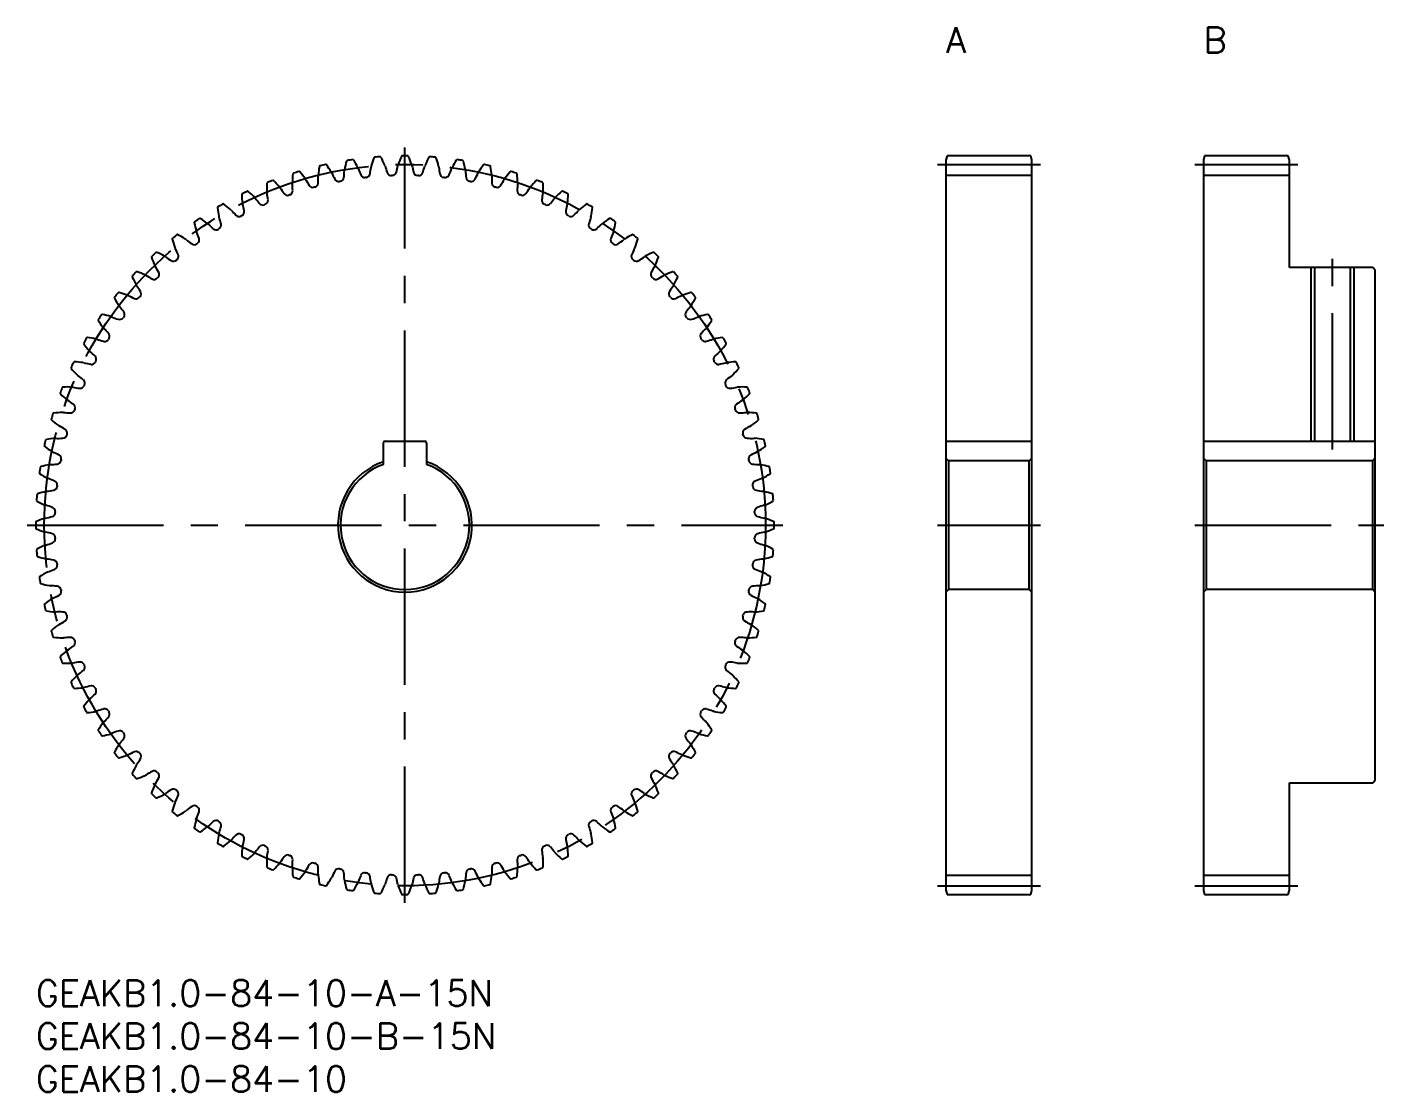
# Model space of a CAD drawing. Extents: x -1 to 157, y -13 to 111.
import ezdxf

# ---------------------------------------------------------------- set-up
doc = ezdxf.new("R2010")
doc.units = 0
doc.header["$LTSCALE"] = 0.5
doc.linetypes.add('CENTER', pattern=[50.8, 31.75, -6.35, 6.35, -6.35])
for name, color, linetype in [('MSM_CENTER', 1, 'CENTER'), ('MSM_CONTINUOUS', 7, 'CONTINUOUS'), ('MSM_NARROW', 5, 'CONTINUOUS'), ('MSM_PART_NUMBER', 7, 'CONTINUOUS')]:
    doc.layers.add(name, color=color, linetype=linetype)
doc.styles.get("Standard").update_dxf_attribs({"font": 'txt.shx', "height": 2, "bigfont": 'bigfont.shx'})

# ---------------------------------------------------------------- blocks, each defined once
blk = doc.blocks.new('*U3')
at = {"layer": 'MSM_PART_NUMBER'}
blk.add_text('GEAKB1.0-84-10-B-15N', height=3, dxfattribs=at).set_placement((0, -8))
blk = doc.blocks.new('*U4')
at = {"layer": 'MSM_PART_NUMBER'}
blk.add_text('GEAKB1.0-84-10-A-15N', height=3, dxfattribs=at).set_placement((0, -3))
blk = doc.blocks.new('*U5')
at = {"layer": 'MSM_PART_NUMBER'}
blk.add_text('GEAKB1.0-84-10', height=3, dxfattribs=at).set_placement((0, -13))
blk = doc.blocks.new('*U6')
at = {"layer": 'MSM_PART_NUMBER'}
blk.add_text('A', height=3, dxfattribs=at).set_placement((106, 108))
blk = doc.blocks.new('*U7')
at = {"layer": 'MSM_PART_NUMBER'}
blk.add_text('B', height=3, dxfattribs=at).set_placement((136, 108))

msp = doc.modelspace()

# ---------------------------------------------------------------- linework, layer by layer
at = {"layer": 'MSM_CENTER'}
for p, q in [((43, 9), (43, 97)), ((105, 95), (117, 95)), ((135, 95), (147, 95)), ((151, 61.8), (151, 84)), ((-1, 53), (87, 53)), ((105, 53), (117, 53)), ((135, 53), (157, 53)), ((105, 11), (117, 11)), ((135, 11), (147, 11))]:
    msp.add_line(p, q, dxfattribs=at)
msp.add_circle((43, 53), 42, dxfattribs=at)
at = {"layer": 'MSM_CONTINUOUS'}
for p, q in [((106.13, 96), (106, 95.5)), ((106, 95.5), (106, 10.5)), ((115.87, 96), (106.13, 96)), ((116, 95.5), (115.87, 96)), ((116, 10.5), (116, 95.5)), ((136.13, 96), (136, 95.5)), ((136, 95.5), (136, 10.5)), ((145.87, 96), (136.13, 96)), ((146, 95.5), (145.87, 96)), ((146, 83), (146, 95.5)), ((106, 93.75), (116, 93.75)), ((136, 93.75), (146, 93.75)), ((155.7, 83), (146, 83)), ((148.93, 83), (148.93, 62.8)), ((153.07, 83), (153.07, 62.8)), ((156, 82.7), (155.7, 83)), ((156, 23.3), (156, 82.7)), ((40.5, 60.07), (40.5, 62.6)), ((40.7, 62.8), (45.3, 62.8)), ((45.5, 62.6), (45.5, 60.07)), ((106, 62.8), (116, 62.8)), ((136, 62.8), (156, 62.8)), ((106.3, 60.5), (106, 60.8)), ((115.7, 60.5), (106.3, 60.5)), ((106.3, 60.5), (106.3, 45.5)), ((116, 60.8), (115.7, 60.5)), ((115.7, 45.5), (115.7, 60.5)), ((136.3, 60.5), (136, 60.8)), ((155.7, 60.5), (136.3, 60.5)), ((136.3, 60.5), (136.3, 45.5)), ((156, 60.8), (155.7, 60.5)), ((155.7, 45.5), (155.7, 60.5)), ((106.3, 45.5), (106, 45.2)), ((115.7, 45.5), (106.3, 45.5)), ((116, 45.2), (115.7, 45.5)), ((136.3, 45.5), (136, 45.2)), ((155.7, 45.5), (136.3, 45.5)), ((156, 45.2), (155.7, 45.5)), ((146, 10.5), (146, 23)), ((146, 23), (155.7, 23)), ((155.7, 23), (156, 23.3)), ((106, 12.25), (116, 12.25)), ((136, 12.25), (146, 12.25)), ((106, 10.5), (106.13, 10)), ((106.13, 10), (115.87, 10)), ((115.87, 10), (116, 10.5)), ((136, 10.5), (136.13, 10)), ((136.13, 10), (145.87, 10)), ((145.87, 10), (146, 10.5))]:
    msp.add_line(p, q, dxfattribs=at)
for centre, radius, start, end in [((33.13, 94.75), 0.1, 103.2985, 169.7839), ((43, 53), 43, 102.4158, 103.2985), ((33.78, 94.9), 0.1, 35.9304, 102.4158), ((22.52, 86.74), 14, 31.7857, 35.9304), ((49.74, 91.89), 14, 165.4982, 169.6429), ((36.28, 95.37), 0.1, 99.0128, 165.4982), ((43, 53), 43, 98.13, 99.0128), ((36.93, 95.47), 0.1, 31.6448, 98.13), ((25.1, 88.18), 14, 27.5, 31.6447), ((39.88, 94.61), 0.83, 165.3571, 173.077), ((52.62, 91.28), 14, 161.2125, 165.3571), ((39.46, 95.75), 0.1, 94.7271, 161.2124), ((43, 53), 43, 93.8443, 94.7271), ((40.12, 95.8), 0.1, 27.359, 93.8443), ((27.78, 89.42), 14, 23.2143, 27.359), ((39.88, 94.61), 0.83, 15.4945, 23.2143), ((53.13, 98.3), 12.92, 195.5601, 199.1547), ((29.51, 97.41), 12.92, 345.131, 348.7256), ((43, 94.72), 0.83, 161.0714, 168.7912), ((55.46, 90.45), 14, 156.9267, 161.0714), ((42.67, 95.9), 0.1, 90.4414, 156.9267), ((43, 53), 43, 89.5586, 90.4414), ((43.33, 95.9), 0.1, 23.0733, 89.5586), ((30.54, 90.45), 14, 18.9286, 23.0733), ((43, 94.72), 0.83, 11.2088, 18.9286), ((56.49, 97.41), 12.92, 191.2744, 194.869), ((32.87, 98.3), 12.92, 340.8453, 344.4399), ((46.12, 94.61), 0.83, 156.7857, 164.5055), ((58.22, 89.42), 14, 152.641, 156.7857), ((45.88, 95.8), 0.1, 86.1557, 152.641), ((43, 53), 43, 85.2729, 86.1557), ((46.54, 95.75), 0.1, 18.7875, 85.2729), ((33.38, 91.28), 14, 14.6429, 18.7875), ((46.12, 94.61), 0.83, 6.923, 14.6429), ((60.9, 88.18), 14, 148.3553, 152.5), ((49.07, 95.47), 0.1, 81.87, 148.3553), ((43, 53), 43, 80.9872, 81.87), ((49.72, 95.37), 0.1, 14.5018, 80.9872), ((36.26, 91.89), 14, 10.3571, 14.5018), ((63.48, 86.74), 14, 144.0696, 148.2143), ((52.22, 94.9), 0.1, 77.5842, 144.0696), ((43, 53), 43, 76.7015, 77.5842), ((52.87, 94.75), 0.1, 10.2161, 76.7015), ((43.87, 92.46), 14, 174.0696, 178.2143), ((30.04, 93.9), 0.1, 107.5842, 174.0696), ((43, 53), 43, 106.7015, 107.5842), ((30.67, 94.09), 0.1, 40.2161, 106.7015), ((20.06, 85.12), 14, 36.0714, 40.2161), ((30.7, 92.87), 0.83, 28.3516, 36.0714), ((42.8, 99.41), 12.92, 208.4172, 212.0118), ((19.97, 93.3), 12.92, 357.9882, 1.5828), ((46.81, 92.28), 14, 169.7839, 173.9286), ((33.72, 93.68), 0.83, 173.9286, 181.6484), ((33.72, 93.68), 0.83, 24.0659, 31.7857), ((46.27, 99.3), 12.92, 204.1315, 207.7261), ((35.27, 93.52), 0.5, 207.7261, 280.7996), ((35.39, 93.54), 0.5, 280.629, 353.7025), ((23.04, 94.9), 12.92, 353.7025, 357.2971), ((36.78, 94.26), 0.83, 169.6429, 177.3627), ((36.78, 94.26), 0.83, 19.7802, 27.5), ((49.72, 98.93), 12.92, 199.8458, 203.4404), ((38.32, 93.98), 0.5, 203.4404, 276.5138), ((43, 53), 40.75, 96.3433, 96.5139), ((38.44, 94), 0.5, 276.3433, 349.4168), ((26.23, 96.28), 12.92, 349.4168, 353.0113), ((41.4, 94.22), 0.5, 199.1547, 272.2282), ((43, 53), 40.75, 92.0575, 92.2282), ((41.52, 94.22), 0.5, 272.0575, 345.131), ((44.48, 94.22), 0.5, 194.8689, 267.9425), ((43, 53), 40.75, 87.7718, 87.9425), ((44.6, 94.22), 0.5, 267.7718, 340.8453), ((59.77, 96.28), 12.92, 186.9887, 190.5832), ((47.56, 94), 0.5, 190.5832, 263.6567), ((43, 53), 40.75, 83.4861, 83.6567), ((47.68, 93.98), 0.5, 263.4861, 336.5596), ((36.28, 98.93), 12.92, 336.5596, 340.1542), ((49.22, 94.26), 0.83, 152.5, 160.2198), ((49.22, 94.26), 0.83, 2.6373, 10.3571), ((62.96, 94.9), 12.92, 182.7029, 186.2975), ((50.61, 93.54), 0.5, 186.2975, 259.371), ((50.73, 93.52), 0.5, 259.2004, 332.2739), ((39.73, 99.3), 12.92, 332.2739, 335.8685), ((52.28, 93.68), 0.83, 148.2143, 155.9341), ((39.19, 92.28), 14, 6.0714, 10.2161), ((52.28, 93.68), 0.83, 358.3516, 6.0714), ((66.03, 93.3), 12.92, 178.4172, 182.0118), ((43.2, 99.41), 12.92, 327.9882, 331.5828), ((55.3, 92.87), 0.83, 143.9286, 151.6484), ((65.94, 85.12), 14, 139.7839, 143.9286), ((55.33, 94.09), 0.1, 73.2985, 139.7839), ((43, 53), 43, 72.4158, 73.2985), ((55.96, 93.9), 0.1, 5.9304, 72.4158), ((42.13, 92.46), 14, 1.7857, 5.9304), ((43, 53), 43, 115.2729, 116.1557), ((24.68, 91.79), 0.1, 48.7875, 115.2729), ((15.53, 81.34), 14, 44.6429, 48.7875), ((40.91, 92.41), 14, 178.3553, 182.5), ((27.02, 92.81), 0.1, 111.87, 178.3553), ((27.76, 91.84), 0.83, 182.5, 190.2198), ((14.22, 89.41), 12.92, 6.5596, 10.1542), ((43, 53), 43, 110.9872, 111.87), ((27.63, 93.05), 0.1, 44.5018, 110.9872), ((17.72, 83.31), 14, 40.3571, 44.5018), ((27.76, 91.84), 0.83, 32.6373, 40.3571), ((39.33, 99.27), 12.92, 212.7029, 216.2975), ((29.43, 91.96), 0.5, 289.2004, 2.2739), ((30.7, 92.87), 0.83, 178.2143, 185.9341), ((17.02, 91.46), 12.92, 2.2739, 5.8685), ((32.26, 92.83), 0.5, 212.0118, 285.0852), ((43, 53), 40.75, 104.9147, 105.0853), ((32.38, 92.86), 0.5, 284.9147, 357.9882), ((43, 53), 40.75, 100.629, 100.7996), ((43, 53), 40.75, 79.2004, 79.371), ((53.62, 92.86), 0.5, 182.0118, 255.0853), ((43, 53), 40.75, 74.9147, 75.0853), ((53.74, 92.83), 0.5, 254.9147, 327.9882), ((68.98, 91.46), 12.92, 174.1315, 177.7261), ((56.57, 91.96), 0.5, 177.7261, 250.7996), ((55.3, 92.87), 0.83, 354.0659, 1.7857), ((46.67, 99.27), 12.92, 323.7025, 327.2971), ((58.24, 91.84), 0.83, 139.6429, 147.3627), ((68.28, 83.31), 14, 135.4982, 139.6429), ((58.37, 93.05), 0.1, 69.0128, 135.4982), ((43, 53), 43, 68.13, 69.0128), ((71.78, 89.41), 12.92, 169.8458, 173.4404), ((58.98, 92.81), 0.1, 1.6447, 68.13), ((58.24, 91.84), 0.83, 349.7802, 357.5), ((45.09, 92.41), 14, 357.5, 1.6447), ((70.47, 81.34), 14, 131.2125, 135.3571), ((61.32, 91.79), 0.1, 64.7271, 131.2125), ((43, 53), 43, 63.8443, 64.7271), ((21.26, 89.99), 0.1, 120.4409, 186.9267), ((43, 53), 43, 119.5586, 120.4414), ((21.84, 90.32), 0.1, 53.0733, 119.5586), ((13.49, 79.2), 14, 48.9286, 53.0733), ((24.09, 91.51), 0.1, 116.1557, 182.641), ((37.97, 92.15), 14, 182.641, 186.7857), ((24.9, 90.59), 0.83, 186.7857, 194.5055), ((11.58, 87.16), 12.92, 10.8453, 14.4399), ((24.9, 90.59), 0.83, 36.923, 44.6429), ((35.88, 98.87), 12.92, 216.9887, 220.5832), ((26.45, 90.78), 0.5, 220.5832, 293.6567), ((43, 53), 40.75, 113.4861, 113.6567), ((26.56, 90.83), 0.5, 293.4861, 6.5596), ((29.32, 91.91), 0.5, 216.2975, 289.371), ((43, 53), 40.75, 109.2004, 109.371), ((43, 53), 40.75, 70.629, 70.7996), ((56.68, 91.91), 0.5, 250.629, 323.7024), ((59.44, 90.83), 0.5, 173.4404, 246.5139), ((43, 53), 40.75, 66.3433, 66.5139), ((59.55, 90.78), 0.5, 246.3432, 319.4167), ((50.12, 98.87), 12.92, 319.4168, 323.0113), ((61.1, 90.59), 0.83, 135.3571, 143.077), ((74.42, 87.16), 12.92, 165.5601, 169.1547), ((61.1, 90.59), 0.83, 345.4945, 353.2143), ((48.03, 92.15), 14, 353.2143, 357.359), ((61.91, 91.51), 0.1, 357.359, 63.8443), ((72.51, 79.2), 14, 126.9267, 131.0714), ((64.16, 90.32), 0.1, 60.4414, 126.9267), ((43, 53), 43, 59.5586, 60.4414), ((64.74, 89.99), 0.1, 353.0733, 59.5586), ((43, 53), 43, 123.8443, 124.7271), ((19.11, 88.63), 0.1, 57.359, 123.8443), ((11.61, 76.93), 14, 53.2143, 57.359), ((35.06, 91.66), 14, 186.9267, 191.0714), ((22.14, 89.13), 0.83, 191.0714, 198.7912), ((9.11, 84.72), 12.92, 15.131, 18.7256), ((22.14, 89.13), 0.83, 41.2088, 48.9286), ((32.48, 98.21), 12.92, 221.2744, 224.869), ((23.67, 89.44), 0.5, 224.869, 297.9424), ((43, 53), 40.75, 117.7718, 117.9425), ((23.78, 89.5), 0.5, 297.7718, 10.8453), ((62.22, 89.5), 0.5, 169.1547, 242.2282), ((43, 53), 40.75, 62.0575, 62.2282), ((62.33, 89.44), 0.5, 242.0575, 315.131), ((53.52, 98.21), 12.92, 315.131, 318.7256), ((63.86, 89.13), 0.83, 131.0714, 138.7912), ((76.89, 84.72), 12.92, 161.2744, 164.869), ((63.86, 89.13), 0.83, 341.2088, 348.9286), ((50.94, 91.66), 14, 348.9286, 353.0733), ((74.39, 76.93), 14, 122.641, 126.7857), ((66.89, 88.63), 0.1, 56.1557, 122.641), ((43, 53), 43, 55.2729, 56.1557), ((18.56, 88.26), 0.1, 124.7266, 191.2124), ((32.2, 90.96), 14, 191.2125, 195.3571), ((19.5, 87.47), 0.83, 195.3571, 203.077), ((6.84, 82.1), 12.92, 19.4168, 23.0113), ((19.5, 87.47), 0.83, 45.4945, 53.2143), ((29.13, 97.29), 12.92, 225.5601, 229.1547), ((21, 87.89), 0.5, 229.1547, 302.2282), ((43, 53), 40.75, 122.0575, 122.2282), ((21.11, 87.96), 0.5, 302.0575, 15.131), ((64.89, 87.96), 0.5, 164.8689, 237.9425), ((43, 53), 40.75, 57.7718, 57.9425), ((65, 87.89), 0.5, 237.7718, 310.8453), ((56.87, 97.29), 12.92, 310.8453, 314.4399), ((66.5, 87.47), 0.83, 126.7857, 134.5055), ((79.16, 82.1), 12.92, 156.9887, 160.5832), ((66.5, 87.47), 0.83, 336.923, 344.6429), ((53.8, 90.96), 14, 344.6429, 348.7875), ((67.44, 88.26), 0.1, 348.7875, 55.2729), ((15.99, 86.33), 0.1, 129.0128, 195.4982), ((29.39, 90.05), 14, 195.4982, 199.6429), ((43, 53), 43, 128.13, 129.0128), ((16.99, 85.62), 0.83, 199.6429, 207.3627), ((16.51, 86.75), 0.1, 61.6447, 128.13), ((9.91, 74.51), 14, 57.5, 61.6447), ((16.99, 85.62), 0.83, 49.7802, 57.5), ((25.86, 96.13), 12.92, 229.8458, 233.4404), ((18.46, 86.15), 0.5, 233.4404, 306.5139), ((43, 53), 40.75, 126.3433, 126.5139), ((18.55, 86.23), 0.5, 306.3433, 19.4168), ((67.45, 86.23), 0.5, 160.5832, 233.6567), ((43, 53), 40.75, 53.4861, 53.6567), ((67.54, 86.15), 0.5, 233.4861, 306.5596), ((60.14, 96.13), 12.92, 306.5596, 310.1542), ((69.01, 85.62), 0.83, 122.5, 130.2198), ((76.09, 74.51), 14, 118.3553, 122.5), ((69.49, 86.75), 0.1, 51.87, 118.3553), ((43, 53), 43, 50.9872, 51.87), ((69.01, 85.62), 0.83, 332.6373, 340.3571), ((56.61, 90.05), 14, 340.3571, 344.5018), ((70.01, 86.33), 0.1, 344.5018, 50.9872), ((13.58, 84.22), 0.1, 133.2981, 199.7839), ((26.66, 88.93), 14, 199.7839, 203.9286), ((43, 53), 43, 132.4158, 133.2985), ((14.06, 84.67), 0.1, 65.9304, 132.4158), ((8.39, 71.98), 14, 61.7857, 65.9304), ((14.62, 83.59), 0.83, 54.0659, 61.7857), ((22.68, 94.73), 12.92, 234.1315, 237.7261), ((16.05, 84.23), 0.5, 237.7261, 310.7995), ((4.76, 79.31), 12.92, 23.7025, 27.2971), ((43, 53), 40.75, 130.629, 130.7996), ((16.14, 84.31), 0.5, 310.629, 23.7024), ((69.86, 84.31), 0.5, 156.2975, 229.371), ((81.24, 79.31), 12.92, 152.7029, 156.2975), ((43, 53), 40.75, 49.2004, 49.371), ((69.95, 84.23), 0.5, 229.2004, 302.2739), ((63.32, 94.73), 12.92, 302.2739, 305.8685), ((71.38, 83.59), 0.83, 118.2143, 125.9341), ((77.61, 71.98), 14, 114.0696, 118.2143), ((71.94, 84.67), 0.1, 47.5842, 114.0696), ((43, 53), 43, 46.7015, 47.5842), ((59.34, 88.93), 14, 336.0714, 340.2161), ((72.42, 84.22), 0.1, 340.2161, 46.7015), ((43, 53), 43, 136.7015, 137.5842), ((11.78, 82.42), 0.1, 70.2161, 136.7015), ((7.07, 69.34), 14, 66.0714, 70.2161), ((14.62, 83.59), 0.83, 203.9286, 211.6484), ((2.91, 76.38), 12.92, 27.9882, 31.5828), ((13.88, 82.21), 0.5, 314.9147, 27.9882), ((72.12, 82.21), 0.5, 152.0118, 225.0853), ((83.09, 76.38), 12.92, 148.4172, 152.0118), ((71.38, 83.59), 0.83, 328.3516, 336.0714), ((78.93, 69.34), 14, 109.7839, 113.9286), ((74.22, 82.42), 0.1, 43.2985, 109.7839), ((43, 53), 43, 42.4158, 43.2985), ((11.33, 81.94), 0.1, 137.5838, 204.0696), ((24.02, 87.61), 14, 204.0696, 208.2143), ((12.41, 81.38), 0.83, 208.2143, 215.9341), ((1.27, 73.32), 12.92, 32.2739, 35.8685), ((12.41, 81.38), 0.83, 58.3516, 66.0714), ((19.62, 93.09), 12.92, 238.4172, 242.0118), ((13.79, 82.12), 0.5, 242.0118, 315.0854), ((43, 53), 40.75, 134.9147, 135.0853), ((43, 53), 40.75, 44.9147, 45.0853), ((72.21, 82.12), 0.5, 224.9147, 297.9882), ((66.38, 93.09), 12.92, 297.9882, 301.5828), ((73.59, 81.38), 0.83, 113.9286, 121.6484), ((84.73, 73.32), 12.92, 144.1315, 147.7261), ((73.59, 81.38), 0.83, 324.0659, 331.7857), ((61.98, 87.61), 14, 331.7857, 335.9304), ((74.67, 81.94), 0.1, 335.9304, 42.4158), ((9.25, 79.49), 0.1, 141.8695, 208.3553), ((21.49, 86.09), 14, 208.3553, 212.5), ((43, 53), 43, 140.9872, 141.87), ((9.67, 80.01), 0.1, 74.5018, 140.9872), ((5.95, 66.61), 14, 70.3571, 74.5018), ((10.38, 79.01), 0.83, 62.6373, 70.3571), ((16.69, 91.24), 12.92, 242.7029, 246.2975), ((11.69, 79.86), 0.5, 246.2975, 319.3711), ((43, 53), 40.75, 139.2004, 139.371), ((11.77, 79.95), 0.5, 319.2004, 32.2739), ((74.23, 79.95), 0.5, 147.7261, 220.7996), ((43, 53), 40.75, 40.629, 40.7996), ((74.31, 79.86), 0.5, 220.629, 293.7024), ((69.31, 91.24), 12.92, 293.7025, 297.2971), ((75.62, 79.01), 0.83, 109.6429, 117.3627), ((80.05, 66.61), 14, 105.4982, 109.6429), ((76.33, 80.01), 0.1, 39.0128, 105.4982), ((64.51, 86.09), 14, 327.5, 331.6447), ((43, 53), 43, 38.13, 39.0128), ((76.75, 79.49), 0.1, 331.6447, 38.13), ((43, 53), 43, 145.2729, 146.1557), ((7.74, 77.44), 0.1, 78.7875, 145.2729), ((5.04, 63.8), 14, 74.6429, 78.7875), ((10.38, 79.01), 0.83, 212.5, 220.2198), ((-0.13, 70.14), 12.92, 36.5596, 40.1542), ((9.85, 77.54), 0.5, 323.4861, 36.5596), ((76.15, 77.54), 0.5, 143.4404, 216.5139), ((86.13, 70.14), 12.92, 139.8458, 143.4404), ((75.62, 79.01), 0.83, 319.7802, 327.5), ((80.96, 63.8), 14, 101.2125, 105.3571), ((78.26, 77.44), 0.1, 34.7271, 101.2125), ((43, 53), 43, 33.8443, 34.7271), ((7.37, 76.89), 0.1, 146.1552, 212.641), ((19.07, 84.39), 14, 212.641, 216.7857), ((8.53, 76.5), 0.83, 216.7857, 224.5055), ((-1.29, 66.87), 12.92, 40.8453, 44.4399), ((8.53, 76.5), 0.83, 66.923, 74.6429), ((13.9, 89.16), 12.92, 246.9887, 250.5832), ((9.77, 77.45), 0.5, 250.5832, 323.6567), ((43, 53), 40.75, 143.4861, 143.6567), ((43, 53), 40.75, 36.3433, 36.5139), ((76.23, 77.45), 0.5, 216.3432, 289.4167), ((72.1, 89.16), 12.92, 289.4168, 293.0113), ((77.47, 76.5), 0.83, 105.3571, 113.077), ((87.29, 66.87), 12.92, 135.5601, 139.1547), ((77.47, 76.5), 0.83, 315.4945, 323.2143), ((66.93, 84.39), 14, 323.2143, 327.359), ((78.63, 76.89), 0.1, 327.359, 33.8443), ((43, 53), 43, 149.5586, 150.4414), ((6.01, 74.74), 0.1, 83.0733, 149.5586), ((4.34, 60.94), 14, 78.9286, 83.0733), ((6.87, 73.86), 0.83, 71.2088, 78.9286), ((11.28, 86.89), 12.92, 251.2744, 254.869), ((8.04, 74.89), 0.5, 254.869, 327.9425), ((43, 53), 40.75, 147.7718, 147.9425), ((8.11, 75), 0.5, 327.7718, 40.8453), ((77.89, 75), 0.5, 139.1547, 212.2282), ((43, 53), 40.75, 32.0575, 32.2282), ((77.96, 74.89), 0.5, 212.0575, 285.131), ((74.72, 86.89), 12.92, 285.131, 288.7256), ((79.13, 73.86), 0.83, 101.0714, 108.7912), ((81.66, 60.94), 14, 96.9267, 101.0714), ((79.99, 74.74), 0.1, 30.4414, 96.9267), ((43, 53), 43, 29.5586, 30.4414), ((5.68, 74.16), 0.1, 150.4409, 216.9267), ((16.8, 82.51), 14, 216.9267, 221.0714), ((6.87, 73.86), 0.83, 221.0714, 228.7912), ((-2.21, 63.52), 12.92, 45.131, 48.7256), ((6.56, 72.33), 0.5, 332.0575, 45.131), ((79.44, 72.33), 0.5, 134.869, 207.9425), ((88.21, 63.52), 12.92, 131.2744, 134.869), ((79.13, 73.86), 0.83, 311.2088, 318.9286), ((69.2, 82.51), 14, 318.9286, 323.0733), ((80.32, 74.16), 0.1, 323.0733, 29.5586), ((4.21, 71.32), 0.1, 154.7266, 221.2125), ((43, 53), 43, 153.8443, 154.7271), ((14.66, 80.47), 14, 221.2125, 225.3571), ((4.49, 71.91), 0.1, 87.359, 153.8443), ((3.85, 58.03), 14, 83.2143, 87.359), ((5.41, 71.1), 0.83, 75.4945, 83.2143), ((8.84, 84.42), 12.92, 255.5601, 259.1547), ((6.5, 72.22), 0.5, 259.1547, 332.2282), ((43, 53), 40.75, 152.0575, 152.2282), ((43, 53), 40.75, 27.7718, 27.9425), ((79.5, 72.22), 0.5, 207.7718, 280.8453), ((77.16, 84.42), 12.92, 280.8453, 284.4399), ((80.59, 71.1), 0.83, 96.7857, 104.5055), ((82.15, 58.03), 14, 92.641, 96.7857), ((71.34, 80.47), 14, 314.6429, 318.7875), ((81.51, 71.91), 0.1, 26.1557, 92.641), ((43, 53), 43, 25.2729, 26.1557), ((81.79, 71.32), 0.1, 318.7875, 25.2729), ((5.41, 71.1), 0.83, 225.3571, 233.077), ((-2.87, 60.12), 12.92, 49.4168, 53.0113), ((5.22, 69.55), 0.5, 336.3433, 49.4167), ((80.78, 69.55), 0.5, 130.5832, 203.6567), ((88.87, 60.12), 12.92, 126.9887, 130.5832), ((80.59, 71.1), 0.83, 306.923, 314.6429), ((43, 53), 43, 158.13, 159.0128), ((2.95, 68.37), 0.1, 159.0123, 225.4982), ((12.69, 78.28), 14, 225.4982, 229.6429), ((3.19, 68.98), 0.1, 91.6447, 158.13), ((3.59, 55.09), 14, 87.5, 91.6447), ((4.16, 68.24), 0.83, 79.7802, 87.5), ((6.59, 81.78), 12.92, 259.8458, 263.4404), ((5.17, 69.44), 0.5, 263.4404, 336.5139), ((43, 53), 40.75, 156.3433, 156.5139), ((43, 53), 40.75, 23.4861, 23.6567), ((80.83, 69.44), 0.5, 203.4861, 276.5596), ((79.41, 81.78), 12.92, 276.5596, 280.1542), ((81.84, 68.24), 0.83, 92.5, 100.2198), ((82.41, 55.09), 14, 88.3553, 92.5), ((73.31, 78.28), 14, 310.3571, 314.5018), ((82.81, 68.98), 0.1, 21.8695, 88.3553), ((43, 53), 43, 20.9872, 21.87), ((83.05, 68.37), 0.1, 314.5018, 20.9872), ((4.16, 68.24), 0.83, 229.6429, 237.3627), ((-3.27, 56.67), 12.92, 53.7025, 57.2971), ((4.04, 66.57), 0.5, 267.7261, 340.7996), ((4.09, 66.68), 0.5, 340.629, 53.7024), ((43, 53), 40.75, 160.629, 160.7996), ((81.91, 66.68), 0.5, 126.2975, 199.371), ((43, 53), 40.75, 19.2004, 19.371), ((81.96, 66.57), 0.5, 199.2004, 272.2739), ((89.27, 56.67), 12.92, 122.7029, 126.2975), ((81.84, 68.24), 0.83, 302.6373, 310.3571), ((43, 53), 43, 162.4158, 163.2985), ((1.91, 65.33), 0.1, 163.2981, 229.7839), ((10.88, 75.94), 14, 229.7839, 233.9286), ((2.1, 65.96), 0.1, 95.9304, 162.4158), ((3.54, 52.13), 14, 91.7857, 95.9304), ((3.13, 65.3), 0.83, 84.0659, 91.7857), ((4.54, 78.98), 12.92, 264.1315, 267.7261), ((81.46, 78.98), 12.92, 272.2739, 275.8685), ((82.87, 65.3), 0.83, 88.2143, 95.9341), ((82.46, 52.13), 14, 84.0696, 88.2143), ((75.12, 75.94), 14, 306.0714, 310.2161), ((83.9, 65.96), 0.1, 17.5842, 84.0696), ((43, 53), 43, 16.7015, 17.5842), ((84.09, 65.33), 0.1, 310.2161, 16.7015), ((3.13, 65.3), 0.83, 233.9286, 241.6484), ((-3.41, 53.2), 12.92, 57.9882, 61.5828), ((3.14, 63.62), 0.5, 272.0118, 345.0853), ((3.17, 63.74), 0.5, 344.9147, 57.9882), ((43, 53), 40.75, 164.9147, 165.0853), ((82.83, 63.74), 0.5, 122.0118, 195.0853), ((43, 53), 40.75, 14.9147, 15.0853), ((82.86, 63.62), 0.5, 194.9147, 267.9882), ((89.41, 53.2), 12.92, 118.4172, 122.0118), ((82.87, 65.3), 0.83, 298.3516, 306.0714), ((1.1, 62.22), 0.1, 167.5838, 234.0696), ((43, 53), 43, 166.7015, 167.5842), ((9.26, 73.48), 14, 234.0696, 238.2143), ((1.25, 62.87), 0.1, 100.2161, 166.7015), ((3.72, 49.19), 14, 96.0714, 100.2161), ((2.32, 62.28), 0.83, 88.3516, 96.0714), ((2.7, 76.03), 12.92, 268.4172, 272.0118), ((40.7, 62.6), 0.2, 90, 180), ((45.3, 62.6), 0.2, 0, 90), ((83.3, 76.03), 12.92, 267.9882, 271.5828), ((83.68, 62.28), 0.83, 83.9286, 91.6484), ((82.28, 49.19), 14, 79.7839, 83.9286), ((76.74, 73.48), 14, 301.7857, 305.9304), ((84.75, 62.87), 0.1, 13.2981, 79.7839), ((43, 53), 43, 12.4158, 13.2985), ((84.9, 62.22), 0.1, 305.9304, 12.4158), ((1.74, 59.22), 0.83, 92.6373, 100.3571), ((1.1, 72.96), 12.92, 272.7029, 276.2975), ((2.32, 62.28), 0.83, 238.2143, 245.9341), ((-3.3, 49.73), 12.92, 62.2739, 65.8685), ((2.46, 60.61), 0.5, 276.2975, 349.371), ((2.48, 60.73), 0.5, 349.2004, 62.2739), ((43, 53), 40.75, 169.2004, 169.371), ((43, 53), 7.8, 108.6939, 71.3061), ((43, 53), 7.5, 109.4712, 70.5288), ((83.52, 60.73), 0.5, 117.7261, 190.7996), ((43, 53), 40.75, 10.629, 10.7996), ((83.54, 60.61), 0.5, 190.629, 263.7024), ((89.3, 49.73), 12.92, 114.1315, 117.7261), ((84.9, 72.96), 12.92, 263.7025, 267.2971), ((83.68, 62.28), 0.83, 294.0659, 301.7857), ((84.26, 59.22), 0.83, 79.6429, 87.3627), ((43, 53), 43, 170.9872, 171.87), ((0.53, 59.07), 0.1, 171.8695, 238.3553), ((7.82, 70.9), 14, 238.3553, 242.5), ((0.63, 59.72), 0.1, 104.5018, 170.9872), ((4.11, 46.26), 14, 100.3571, 104.5018), ((1.74, 59.22), 0.83, 242.5, 250.2198), ((81.89, 46.26), 14, 75.4982, 79.6429), ((84.26, 59.22), 0.83, 289.7802, 297.5), ((78.18, 70.9), 14, 297.5, 301.6447), ((85.37, 59.72), 0.1, 9.0128, 75.4982), ((43, 53), 43, 8.13, 9.0128), ((85.47, 59.07), 0.1, 301.6447, 8.13), ((4.72, 43.38), 14, 104.6429, 108.7875), ((1.39, 56.12), 0.83, 96.923, 104.6429), ((-0.28, 69.77), 12.92, 276.9887, 280.5832), ((-2.93, 46.28), 12.92, 66.5596, 70.1542), ((2, 57.56), 0.5, 280.5832, 353.6567), ((2.02, 57.68), 0.5, 353.4861, 66.5596), ((43, 53), 40.75, 173.4861, 173.6567), ((83.98, 57.68), 0.5, 113.4404, 186.5139), ((43, 53), 40.75, 6.3433, 6.5139), ((84, 57.56), 0.5, 186.3432, 259.4167), ((88.93, 46.28), 12.92, 109.8458, 113.4404), ((86.28, 69.77), 12.92, 259.4168, 263.0113), ((84.61, 56.12), 0.83, 75.3571, 83.077), ((81.28, 43.38), 14, 71.2125, 75.3571), ((43, 53), 43, 175.2729, 176.1557), ((0.2, 55.88), 0.1, 176.1552, 242.641), ((0.25, 56.54), 0.1, 108.7875, 175.2729), ((6.58, 68.22), 14, 242.641, 246.7857), ((1.39, 56.12), 0.83, 246.7857, 254.5055), ((-2.3, 42.87), 12.92, 70.8453, 74.4399), ((88.3, 42.87), 12.92, 105.5601, 109.1547), ((84.61, 56.12), 0.83, 285.4945, 293.2143), ((79.42, 68.22), 14, 293.2143, 297.359), ((85.75, 56.54), 0.1, 4.7271, 71.2125), ((43, 53), 43, 3.8443, 4.7271), ((85.8, 55.88), 0.1, 297.359, 3.8443), ((5.55, 40.54), 14, 108.9286, 113.0733), ((1.28, 53), 0.83, 101.2088, 108.9286), ((-1.41, 66.49), 12.92, 281.2744, 284.869), ((1.78, 54.48), 0.5, 284.8689, 357.9425), ((1.78, 54.6), 0.5, 357.7718, 70.8453), ((43, 53), 40.75, 177.7718, 177.9425), ((84.22, 54.6), 0.5, 109.1547, 182.2282), ((43, 53), 40.75, 2.0575, 2.2282), ((84.22, 54.48), 0.5, 182.0575, 255.131), ((87.41, 66.49), 12.92, 255.131, 258.7256), ((84.72, 53), 0.83, 71.0714, 78.7912), ((80.45, 40.54), 14, 66.9267, 71.0714), ((0.1, 53.33), 0.1, 113.0733, 179.5586), ((43, 53), 43, 179.5586, 180.4414), ((0.1, 52.67), 0.1, 180.4414, 246.9267), ((5.55, 65.46), 14, 246.9267, 251.0714), ((1.28, 53), 0.83, 251.0714, 258.7912), ((-1.41, 39.51), 12.92, 75.131, 78.7256), ((87.41, 39.51), 12.92, 101.2744, 104.869), ((84.72, 53), 0.83, 281.2088, 288.9286), ((80.45, 65.46), 14, 288.9286, 293.0733), ((85.9, 53.33), 0.1, 0.4414, 66.9267), ((85.9, 52.67), 0.1, 293.0733, 359.5586), ((43, 53), 43, 359.5586, 0.4414), ((6.58, 37.78), 14, 113.2143, 117.359), ((1.39, 49.88), 0.83, 105.4945, 113.2143), ((-2.3, 63.13), 12.92, 285.5601, 289.1547), ((1.78, 51.52), 0.5, 2.0575, 75.131), ((1.78, 51.4), 0.5, 289.1547, 2.2282), ((43, 53), 40.75, 182.0575, 182.2282), ((84.22, 51.52), 0.5, 104.8689, 177.9425), ((43, 53), 40.75, 357.7718, 357.9425), ((84.22, 51.4), 0.5, 177.7718, 250.8453), ((88.3, 63.13), 12.92, 250.8453, 254.4399), ((84.61, 49.88), 0.83, 66.7857, 74.5055), ((79.42, 37.78), 14, 62.641, 66.7857), ((0.2, 50.12), 0.1, 117.359, 183.8443), ((43, 53), 43, 183.8443, 184.7271), ((0.25, 49.46), 0.1, 184.7271, 251.2125), ((4.72, 62.62), 14, 251.2125, 255.3571), ((1.39, 49.88), 0.83, 255.3571, 263.077), ((-0.28, 36.23), 12.92, 79.4168, 83.0113), ((86.28, 36.23), 12.92, 96.9887, 100.5832), ((84.61, 49.88), 0.83, 276.923, 284.6429), ((81.28, 62.62), 14, 284.6429, 288.7875), ((85.75, 49.46), 0.1, 288.7875, 355.2729), ((85.8, 50.12), 0.1, 356.1552, 62.641), ((43, 53), 43, 355.2729, 356.1557), ((7.82, 35.1), 14, 117.5, 121.6447), ((1.74, 46.78), 0.83, 109.7802, 117.5), ((-2.93, 59.72), 12.92, 289.8458, 293.4404), ((2, 48.44), 0.5, 6.3433, 79.4168), ((2.02, 48.32), 0.5, 293.4404, 6.5139), ((43, 53), 40.75, 186.3433, 186.5139), ((83.98, 48.32), 0.5, 173.4861, 246.5596), ((43, 53), 40.75, 353.4861, 353.6567), ((84, 48.44), 0.5, 100.5832, 173.6567), ((88.93, 59.72), 12.92, 246.5596, 250.1542), ((84.26, 46.78), 0.83, 62.5, 70.2198), ((78.18, 35.1), 14, 58.3553, 62.5), ((0.53, 46.93), 0.1, 121.6447, 188.13), ((43, 53), 43, 188.13, 189.0128), ((0.63, 46.28), 0.1, 189.0128, 255.4982), ((4.11, 59.74), 14, 255.4982, 259.6429), ((1.74, 46.78), 0.83, 259.6429, 267.3627), ((1.1, 33.04), 12.92, 83.7025, 87.2971), ((2.46, 45.39), 0.5, 10.629, 83.7025), ((83.54, 45.39), 0.5, 96.2975, 169.371), ((84.9, 33.04), 12.92, 92.7029, 96.2975), ((84.26, 46.78), 0.83, 272.6373, 280.3571), ((81.89, 59.74), 14, 280.3571, 284.5018), ((85.37, 46.28), 0.1, 284.5018, 350.9872), ((43, 53), 43, 350.9872, 351.87), ((85.47, 46.93), 0.1, 351.8695, 58.3553), ((9.26, 32.52), 14, 121.7857, 125.9304), ((2.32, 43.72), 0.83, 114.0659, 121.7857), ((-3.3, 56.27), 12.92, 294.1315, 297.7261), ((2.48, 45.27), 0.5, 297.7261, 10.7996), ((43, 53), 40.75, 190.629, 190.7996), ((83.52, 45.27), 0.5, 169.2004, 242.2739), ((43, 53), 40.75, 349.2004, 349.371), ((89.3, 56.27), 12.92, 242.2739, 245.8685), ((83.68, 43.72), 0.83, 58.2143, 65.9341), ((76.74, 32.52), 14, 54.0696, 58.2143), ((1.1, 43.78), 0.1, 125.9304, 192.4158), ((43, 53), 43, 192.4158, 193.2985), ((1.25, 43.13), 0.1, 193.2981, 259.7839), ((3.72, 56.81), 14, 259.7839, 263.9286), ((2.32, 43.72), 0.83, 263.9286, 271.6484), ((2.7, 29.97), 12.92, 87.9882, 91.5828), ((3.14, 42.38), 0.5, 14.9147, 87.9882), ((82.86, 42.38), 0.5, 92.0118, 165.0853), ((83.3, 29.97), 12.92, 88.4172, 92.0118), ((83.68, 43.72), 0.83, 268.3516, 276.0714), ((82.28, 56.81), 14, 276.0714, 280.2161), ((84.75, 43.13), 0.1, 280.2161, 346.7015), ((43, 53), 43, 346.7015, 347.5842), ((84.9, 43.78), 0.1, 347.5838, 54.0696), ((10.88, 30.06), 14, 126.0714, 130.2161), ((3.13, 40.7), 0.83, 118.3516, 126.0714), ((-3.41, 52.8), 12.92, 298.4172, 302.0118), ((3.17, 42.26), 0.5, 302.0118, 15.0853), ((43, 53), 40.75, 194.9147, 195.0853), ((82.83, 42.26), 0.5, 164.9147, 237.9882), ((43, 53), 40.75, 344.9147, 345.0853), ((89.41, 52.8), 12.92, 237.9882, 241.5828), ((82.87, 40.7), 0.83, 53.9286, 61.6484), ((75.12, 30.06), 14, 49.7839, 53.9286), ((1.91, 40.67), 0.1, 130.2161, 196.7015), ((43, 53), 43, 196.7015, 197.5842), ((2.1, 40.04), 0.1, 197.5838, 264.0696), ((3.54, 53.87), 14, 264.0696, 268.2143), ((3.13, 40.7), 0.83, 268.2143, 275.9341), ((4.54, 27.02), 12.92, 92.2739, 95.8685), ((4.04, 39.43), 0.5, 19.2004, 92.2739), ((43, 53), 40.75, 199.2004, 199.371), ((43, 53), 40.75, 340.629, 340.7996), ((81.96, 39.43), 0.5, 87.7261, 160.7996), ((81.46, 27.02), 12.92, 84.1315, 87.7261), ((82.87, 40.7), 0.83, 264.0659, 271.7857), ((82.46, 53.87), 14, 271.7857, 275.9304), ((83.9, 40.04), 0.1, 275.9304, 342.4158), ((43, 53), 43, 342.4158, 343.2985), ((84.09, 40.67), 0.1, 343.2985, 49.7839), ((12.69, 27.72), 14, 130.3571, 134.5018), ((4.16, 37.76), 0.83, 122.6373, 130.3571), ((-3.27, 49.33), 12.92, 302.7029, 306.2975), ((4.09, 39.32), 0.5, 306.2975, 19.371), ((81.91, 39.32), 0.5, 160.629, 233.7024), ((89.27, 49.33), 12.92, 233.7025, 237.2971), ((81.84, 37.76), 0.83, 49.6429, 57.3627), ((73.31, 27.72), 14, 45.4982, 49.6429), ((2.95, 37.63), 0.1, 134.5018, 200.9872), ((43, 53), 43, 200.9872, 201.87), ((3.19, 37.02), 0.1, 201.8695, 268.3553), ((3.59, 50.91), 14, 268.3553, 272.5), ((4.16, 37.76), 0.83, 272.5, 280.2198), ((6.59, 24.22), 12.92, 96.5596, 100.1542), ((5.17, 36.56), 0.5, 23.4861, 96.5596), ((5.22, 36.45), 0.5, 310.5832, 23.6567), ((43, 53), 40.75, 203.4861, 203.6567), ((80.78, 36.45), 0.5, 156.3432, 229.4167), ((43, 53), 40.75, 336.3433, 336.5139), ((80.83, 36.56), 0.5, 83.4404, 156.5139), ((79.41, 24.22), 12.92, 79.8458, 83.4404), ((81.84, 37.76), 0.83, 259.7802, 267.5), ((82.41, 50.91), 14, 267.5, 271.6447), ((82.81, 37.02), 0.1, 271.6447, 338.13), ((43, 53), 43, 338.13, 339.0128), ((83.05, 37.63), 0.1, 339.0128, 45.4982), ((14.66, 25.53), 14, 134.6429, 138.7875), ((5.41, 34.9), 0.83, 126.923, 134.6429), ((-2.87, 45.88), 12.92, 306.9887, 310.5832), ((88.87, 45.88), 12.92, 229.4168, 233.0113), ((80.59, 34.9), 0.83, 45.3571, 53.077), ((71.34, 25.53), 14, 41.2125, 45.3571), ((4.21, 34.68), 0.1, 138.7875, 205.2729), ((43, 53), 43, 205.2729, 206.1557), ((4.49, 34.09), 0.1, 206.1552, 272.641), ((3.85, 47.97), 14, 272.641, 276.7857), ((5.41, 34.9), 0.83, 276.7857, 284.5055), ((8.84, 21.58), 12.92, 100.8453, 104.4399), ((-2.21, 42.48), 12.92, 311.2744, 314.869), ((6.5, 33.78), 0.5, 27.7718, 100.8453), ((6.56, 33.67), 0.5, 314.869, 27.9425), ((43, 53), 40.75, 207.7718, 207.9425), ((79.44, 33.67), 0.5, 152.0575, 225.131), ((43, 53), 40.75, 332.0575, 332.2282), ((79.5, 33.78), 0.5, 79.1547, 152.2282), ((88.21, 42.48), 12.92, 225.131, 228.7256), ((77.16, 21.58), 12.92, 75.5601, 79.1547), ((80.59, 34.9), 0.83, 255.4945, 263.2143), ((82.15, 47.97), 14, 263.2143, 267.359), ((81.51, 34.09), 0.1, 267.359, 333.8443), ((43, 53), 43, 333.8443, 334.7271), ((81.79, 34.68), 0.1, 334.7271, 41.2125), ((5.68, 31.84), 0.1, 143.0733, 209.5586), ((16.8, 23.49), 14, 138.9286, 143.0733), ((43, 53), 43, 209.5586, 210.4414), ((6.87, 32.14), 0.83, 131.2088, 138.9286), ((8.04, 31.11), 0.5, 32.0575, 105.131), ((77.96, 31.11), 0.5, 74.869, 147.9425), ((79.13, 32.14), 0.83, 41.0714, 48.7912), ((69.2, 23.49), 14, 36.9267, 41.0714), ((43, 53), 43, 329.5586, 330.4414), ((80.32, 31.84), 0.1, 330.4409, 36.9267), ((6.01, 31.26), 0.1, 210.4414, 276.9267), ((4.34, 45.06), 14, 276.9267, 281.0714), ((6.87, 32.14), 0.83, 281.0714, 288.7912), ((11.28, 19.11), 12.92, 105.131, 108.7256), ((8.53, 29.5), 0.83, 135.4945, 143.2143), ((-1.29, 39.13), 12.92, 315.5601, 319.1547), ((43, 53), 40.75, 212.0575, 212.2282), ((8.11, 31), 0.5, 319.1547, 32.2282), ((77.89, 31), 0.5, 147.7718, 220.8453), ((43, 53), 40.75, 327.7718, 327.9425), ((87.29, 39.13), 12.92, 220.8453, 224.4399), ((77.47, 29.5), 0.83, 36.7857, 44.5055), ((74.72, 19.11), 12.92, 71.2744, 74.869), ((79.13, 32.14), 0.83, 251.2088, 258.9286), ((81.66, 45.06), 14, 258.9286, 263.0733), ((79.99, 31.26), 0.1, 263.0733, 329.5586), ((7.37, 29.11), 0.1, 147.359, 213.8443), ((19.07, 21.61), 14, 143.2143, 147.359), ((43, 53), 43, 213.8443, 214.7271), ((7.74, 28.56), 0.1, 214.7266, 281.2125), ((5.04, 42.2), 14, 281.2125, 285.3571), ((8.53, 29.5), 0.83, 285.3571, 293.077), ((13.9, 16.84), 12.92, 109.4168, 113.0113), ((9.77, 28.55), 0.5, 36.3433, 109.4167), ((43, 53), 40.75, 216.3433, 216.5139), ((9.85, 28.46), 0.5, 323.4404, 36.5139), ((76.15, 28.46), 0.5, 143.4861, 216.5596), ((43, 53), 40.75, 323.4861, 323.6567), ((76.23, 28.55), 0.5, 70.5832, 143.6567), ((72.1, 16.84), 12.92, 66.9887, 70.5832), ((77.47, 29.5), 0.83, 246.923, 254.6429), ((80.96, 42.2), 14, 254.6429, 258.7875), ((66.93, 21.61), 14, 32.641, 36.7857), ((78.26, 28.56), 0.1, 258.7875, 325.2729), ((43, 53), 43, 325.2729, 326.1557), ((78.63, 29.11), 0.1, 326.1552, 32.641), ((21.49, 19.91), 14, 147.5, 151.6447), ((10.38, 26.99), 0.83, 139.7802, 147.5), ((-0.13, 35.86), 12.92, 319.8458, 323.4404), ((86.13, 35.86), 12.92, 216.5596, 220.1542), ((75.62, 26.99), 0.83, 32.5, 40.2198), ((64.51, 19.91), 14, 28.3553, 32.5), ((9.25, 26.51), 0.1, 151.6447, 218.13), ((43, 53), 43, 218.13, 219.0128), ((9.67, 25.99), 0.1, 219.0123, 285.4982), ((5.95, 39.39), 14, 285.4982, 289.6429), ((10.38, 26.99), 0.83, 289.6429, 297.3627), ((16.69, 14.76), 12.92, 113.7025, 117.2971), ((11.69, 26.14), 0.5, 40.629, 113.7024), ((1.27, 32.68), 12.92, 324.1315, 327.7261), ((43, 53), 40.75, 220.629, 220.7996), ((11.77, 26.05), 0.5, 327.7261, 40.7996), ((74.23, 26.05), 0.5, 139.2004, 212.2739), ((84.73, 32.68), 12.92, 212.2739, 215.8685), ((43, 53), 40.75, 319.2004, 319.371), ((74.31, 26.14), 0.5, 66.2975, 139.371), ((69.31, 14.76), 12.92, 62.7029, 66.2975), ((75.62, 26.99), 0.83, 242.6373, 250.3571), ((80.05, 39.39), 14, 250.3571, 254.5018), ((76.33, 25.99), 0.1, 254.5018, 320.9872), ((43, 53), 43, 320.9872, 321.87), ((76.75, 26.51), 0.1, 321.87, 28.3553), ((11.33, 24.06), 0.1, 155.9304, 222.4158), ((24.02, 18.39), 14, 151.7857, 155.9304), ((43, 53), 43, 222.4158, 223.2985), ((12.41, 24.62), 0.83, 144.0659, 151.7857), ((7.07, 36.66), 14, 289.7839, 293.9286), ((12.41, 24.62), 0.83, 293.9286, 301.6484), ((19.62, 12.91), 12.92, 117.9882, 121.5828), ((13.79, 23.88), 0.5, 44.9147, 117.9882), ((43, 53), 40.75, 224.9147, 225.0853), ((13.88, 23.79), 0.5, 332.0118, 45.0853), ((72.12, 23.79), 0.5, 134.9147, 207.9882), ((43, 53), 40.75, 314.9147, 315.0853), ((72.21, 23.88), 0.5, 62.0118, 135.0853), ((66.38, 12.91), 12.92, 58.4172, 62.0118), ((73.59, 24.62), 0.83, 238.3516, 246.0714), ((78.93, 36.66), 14, 246.0714, 250.2161), ((73.59, 24.62), 0.83, 28.2143, 35.9341), ((43, 53), 43, 316.7015, 317.5842), ((61.98, 18.39), 14, 24.0696, 28.2143), ((74.67, 24.06), 0.1, 317.5842, 24.0696), ((11.78, 23.58), 0.1, 223.2985, 289.7839), ((26.66, 17.07), 14, 156.0714, 160.2161), ((14.62, 22.41), 0.83, 148.3516, 156.0714), ((2.91, 29.62), 12.92, 328.4172, 332.0118), ((22.68, 11.27), 12.92, 122.2739, 125.8685), ((16.05, 21.77), 0.5, 49.2004, 122.2739), ((43, 53), 40.75, 229.2004, 229.371), ((43, 53), 40.75, 310.629, 310.7996), ((69.95, 21.77), 0.5, 57.7261, 130.7996), ((63.32, 11.27), 12.92, 54.1315, 57.7261), ((83.09, 29.62), 12.92, 207.9882, 211.5828), ((71.38, 22.41), 0.83, 23.9286, 31.6484), ((59.34, 17.07), 14, 19.7839, 23.9286), ((74.22, 23.58), 0.1, 250.2161, 316.7015), ((13.58, 21.78), 0.1, 160.2161, 226.7015), ((43, 53), 43, 226.7015, 227.5842), ((14.06, 21.33), 0.1, 227.5842, 294.0696), ((8.39, 34.02), 14, 294.0696, 298.2143), ((14.62, 22.41), 0.83, 298.2143, 305.9341), ((29.39, 15.95), 14, 160.3571, 164.5018), ((16.99, 20.38), 0.83, 152.6373, 160.3571), ((4.76, 26.69), 12.92, 332.7029, 336.2975), ((16.14, 21.69), 0.5, 336.2975, 49.371), ((69.86, 21.69), 0.5, 130.629, 203.7024), ((81.24, 26.69), 12.92, 203.7025, 207.2971), ((69.01, 20.38), 0.83, 19.6429, 27.3627), ((56.61, 15.95), 14, 15.4982, 19.6429), ((71.38, 22.41), 0.83, 234.0659, 241.7857), ((77.61, 34.02), 14, 241.7857, 245.9304), ((71.94, 21.33), 0.1, 245.9304, 312.4158), ((43, 53), 43, 312.4158, 313.2985), ((72.42, 21.78), 0.1, 313.2985, 19.7839), ((15.99, 19.67), 0.1, 164.5018, 230.9872), ((43, 53), 43, 230.9872, 231.87), ((16.51, 19.25), 0.1, 231.87, 298.3553), ((9.91, 31.49), 14, 298.3553, 302.5), ((16.99, 20.38), 0.83, 302.5, 310.2198), ((25.86, 9.87), 12.92, 126.5596, 130.1542), ((18.46, 19.85), 0.5, 53.4861, 126.5596), ((6.84, 23.9), 12.92, 336.9887, 340.5832), ((43, 53), 40.75, 233.4861, 233.6567), ((18.55, 19.77), 0.5, 340.5832, 53.6567), ((67.45, 19.77), 0.5, 126.3432, 199.4167), ((79.16, 23.9), 12.92, 199.4168, 203.0113), ((43, 53), 40.75, 306.3433, 306.5139), ((67.54, 19.85), 0.5, 53.4404, 126.5139), ((60.14, 9.87), 12.92, 49.8458, 53.4404), ((69.01, 20.38), 0.83, 229.7802, 237.5), ((76.09, 31.49), 14, 237.5, 241.6447), ((69.49, 19.25), 0.1, 241.6447, 308.13), ((43, 53), 43, 308.13, 309.0128), ((70.01, 19.67), 0.1, 309.0128, 15.4982), ((32.2, 15.04), 14, 164.6429, 168.7875), ((18.56, 17.74), 0.1, 168.7875, 235.2729), ((43, 53), 43, 235.2729, 236.1557), ((19.5, 18.53), 0.83, 156.923, 164.6429), ((11.61, 29.07), 14, 302.641, 306.7857), ((19.5, 18.53), 0.83, 306.7857, 314.5055), ((29.13, 8.71), 12.92, 130.8453, 134.4399), ((21, 18.11), 0.5, 57.7718, 130.8453), ((43, 53), 40.75, 237.7718, 237.9425), ((9.11, 21.28), 12.92, 341.2744, 344.869), ((21.11, 18.04), 0.5, 344.869, 57.9425), ((64.89, 18.04), 0.5, 122.0575, 195.131), ((76.89, 21.28), 12.92, 195.131, 198.7256), ((43, 53), 40.75, 302.0575, 302.2282), ((65, 18.11), 0.5, 49.1547, 122.2282), ((56.87, 8.71), 12.92, 45.5601, 49.1547), ((66.5, 18.53), 0.83, 225.4945, 233.2143), ((74.39, 29.07), 14, 233.2143, 237.359), ((43, 53), 43, 303.8443, 304.7271), ((66.5, 18.53), 0.83, 15.3571, 23.077), ((53.8, 15.04), 14, 11.2125, 15.3571), ((67.44, 17.74), 0.1, 304.7271, 11.2125), ((19.11, 17.37), 0.1, 236.1557, 302.641), ((21.26, 16.01), 0.1, 173.0733, 239.5586), ((35.06, 14.34), 14, 168.9286, 173.0733), ((43, 53), 43, 239.5586, 240.4414), ((22.14, 16.87), 0.83, 161.2088, 168.9286), ((13.49, 26.8), 14, 306.9267, 311.0714), ((22.14, 16.87), 0.83, 311.0714, 318.7912), ((32.48, 7.79), 12.92, 135.131, 138.7256), ((23.67, 16.56), 0.5, 62.0575, 135.131), ((43, 53), 40.75, 242.0575, 242.2282), ((23.78, 16.5), 0.5, 349.1547, 62.2282), ((11.58, 18.84), 12.92, 345.5601, 349.1547), ((62.22, 16.5), 0.5, 117.7718, 190.8453), ((74.42, 18.84), 12.92, 190.8453, 194.4399), ((43, 53), 40.75, 297.7718, 297.9425), ((62.33, 16.56), 0.5, 44.869, 117.9425), ((53.52, 7.79), 12.92, 41.2744, 44.869), ((63.86, 16.87), 0.83, 221.2088, 228.9286), ((72.51, 26.8), 14, 228.9286, 233.0733), ((43, 53), 43, 299.5586, 300.4414), ((63.86, 16.87), 0.83, 11.0714, 18.7912), ((50.94, 14.34), 14, 6.9267, 11.0714), ((64.74, 16.01), 0.1, 300.4414, 6.9267), ((66.89, 17.37), 0.1, 237.359, 303.8443), ((21.84, 15.68), 0.1, 240.4414, 306.9267), ((37.97, 13.85), 14, 173.2143, 177.359), ((24.09, 14.49), 0.1, 177.359, 243.8443), ((43, 53), 43, 243.8443, 244.7271), ((24.9, 15.41), 0.83, 165.4945, 173.2143), ((15.53, 24.66), 14, 311.2125, 315.3571), ((24.9, 15.41), 0.83, 315.3571, 323.077), ((35.88, 7.13), 12.92, 139.4168, 143.0113), ((26.45, 15.22), 0.5, 66.3433, 139.4167), ((43, 53), 40.75, 246.3433, 246.5139), ((26.56, 15.17), 0.5, 353.4404, 66.5139), ((27.76, 14.16), 0.83, 169.7802, 177.5), ((14.22, 16.59), 12.92, 349.8458, 353.4404), ((39.33, 6.73), 12.92, 143.7025, 147.2971), ((29.32, 14.09), 0.5, 70.629, 143.7024), ((43, 53), 40.75, 250.629, 250.7996), ((29.43, 14.04), 0.5, 357.7261, 70.7996), ((56.57, 14.04), 0.5, 109.2004, 182.2739), ((43, 53), 40.75, 289.2004, 289.371), ((56.68, 14.09), 0.5, 36.2975, 109.371), ((46.67, 6.73), 12.92, 32.7029, 36.2975), ((59.44, 15.17), 0.5, 113.4861, 186.5596), ((71.78, 16.59), 12.92, 186.5596, 190.1542), ((58.24, 14.16), 0.83, 2.5, 10.2198), ((43, 53), 40.75, 293.4861, 293.6567), ((59.55, 15.22), 0.5, 40.5832, 113.6567), ((50.12, 7.13), 12.92, 36.9887, 40.5832), ((61.1, 15.41), 0.83, 216.923, 224.6429), ((70.47, 24.66), 14, 224.6429, 228.7875), ((43, 53), 43, 295.2729, 296.1557), ((61.1, 15.41), 0.83, 6.7857, 14.5055), ((48.03, 13.85), 14, 2.641, 6.7857), ((61.91, 14.49), 0.1, 296.1557, 2.641), ((64.16, 15.68), 0.1, 233.0733, 299.5586), ((24.68, 14.21), 0.1, 244.7271, 311.2125), ((40.91, 13.59), 14, 177.5, 181.6447), ((27.02, 13.19), 0.1, 181.6447, 248.13), ((43, 53), 43, 248.13, 249.0128), ((27.63, 12.95), 0.1, 249.0128, 315.4982), ((17.72, 22.69), 14, 315.4982, 319.6429), ((27.76, 14.16), 0.83, 319.6429, 327.3627), ((30.7, 13.13), 0.83, 174.0659, 181.7857), ((43.87, 13.54), 14, 181.7857, 185.9304), ((17.02, 14.54), 12.92, 354.1315, 357.7261), ((20.06, 20.88), 14, 319.7839, 323.9286), ((30.7, 13.13), 0.83, 323.9286, 331.6484), ((42.8, 6.59), 12.92, 147.9882, 151.5828), ((32.26, 13.17), 0.5, 74.9147, 147.9882), ((43, 53), 40.75, 254.9147, 255.0853), ((32.38, 13.14), 0.5, 2.0118, 75.0853), ((19.97, 12.7), 12.92, 358.4172, 2.0118), ((46.27, 6.7), 12.92, 152.2739, 155.8685), ((35.27, 12.48), 0.5, 79.2004, 152.2739), ((43, 53), 40.75, 259.2004, 259.371), ((35.39, 12.46), 0.5, 6.2975, 79.371), ((50.61, 12.46), 0.5, 100.629, 173.7024), ((43, 53), 40.75, 280.629, 280.7996), ((50.73, 12.48), 0.5, 27.7261, 100.7996), ((39.73, 6.7), 12.92, 24.1315, 27.7261), ((66.03, 12.7), 12.92, 177.9882, 181.5828), ((53.62, 13.14), 0.5, 104.9147, 177.9882), ((43, 53), 40.75, 284.9147, 285.0853), ((53.74, 13.17), 0.5, 32.0118, 105.0853), ((43.2, 6.59), 12.92, 28.4172, 32.0118), ((55.3, 13.13), 0.83, 208.3516, 216.0714), ((65.94, 20.88), 14, 216.0714, 220.2161), ((42.13, 13.54), 14, 354.0696, 358.2143), ((68.98, 14.54), 12.92, 182.2739, 185.8685), ((55.3, 13.13), 0.83, 358.2143, 5.9341), ((58.24, 14.16), 0.83, 212.6373, 220.3571), ((68.28, 22.69), 14, 220.3571, 224.5018), ((58.37, 12.95), 0.1, 224.5018, 290.9872), ((43, 53), 43, 290.9872, 291.87), ((58.98, 13.19), 0.1, 291.87, 358.3553), ((45.09, 13.59), 14, 358.3553, 2.5), ((61.32, 14.21), 0.1, 228.7875, 295.2729), ((30.04, 12.1), 0.1, 185.9304, 252.4158), ((43, 53), 43, 252.4158, 253.2985), ((30.67, 11.91), 0.1, 253.2985, 319.7839), ((33.72, 12.32), 0.83, 178.3516, 186.0714), ((46.81, 13.72), 14, 186.0714, 190.2161), ((33.13, 11.25), 0.1, 190.2161, 256.7015), ((43, 53), 43, 256.7015, 257.5842), ((22.52, 19.26), 14, 324.0696, 328.2143), ((33.72, 12.32), 0.83, 328.2143, 335.9341), ((23.04, 11.1), 12.92, 2.7029, 6.2975), ((36.78, 11.74), 0.83, 182.6373, 190.3571), ((49.74, 14.11), 14, 190.3571, 194.5018), ((25.1, 17.82), 14, 328.3553, 332.5), ((36.78, 11.74), 0.83, 332.5, 340.2198), ((49.72, 7.07), 12.92, 156.5596, 160.1542), ((38.32, 12.02), 0.5, 83.4861, 156.5596), ((43, 53), 40.75, 263.4861, 263.6567), ((38.44, 12), 0.5, 10.5832, 83.6567), ((26.23, 9.72), 12.92, 6.9887, 10.5832), ((39.88, 11.39), 0.83, 186.923, 194.6429), ((52.62, 14.72), 14, 194.6429, 198.7875), ((27.78, 16.58), 14, 332.641, 336.7857), ((39.88, 11.39), 0.83, 336.7857, 344.5055), ((53.13, 7.7), 12.92, 160.8453, 164.4399), ((41.4, 11.78), 0.5, 87.7718, 160.8453), ((43, 53), 40.75, 267.7718, 267.9425), ((41.52, 11.78), 0.5, 14.869, 87.9425), ((29.51, 8.59), 12.92, 11.2744, 14.869), ((43, 11.28), 0.83, 191.2088, 198.9286), ((43, 11.28), 0.83, 341.0714, 348.7912), ((56.49, 8.59), 12.92, 165.131, 168.7256), ((44.48, 11.78), 0.5, 92.0575, 165.131), ((43, 53), 40.75, 272.0575, 272.2282), ((44.6, 11.78), 0.5, 19.1547, 92.2282), ((32.87, 7.7), 12.92, 15.5601, 19.1547), ((46.12, 11.39), 0.83, 195.4945, 203.2143), ((58.22, 16.58), 14, 203.2143, 207.359), ((33.38, 14.72), 14, 341.2125, 345.3571), ((46.12, 11.39), 0.83, 345.3571, 353.077), ((59.77, 9.72), 12.92, 169.4168, 173.0113), ((47.56, 12), 0.5, 96.3433, 169.4167), ((43, 53), 40.75, 276.3433, 276.5139), ((47.68, 12.02), 0.5, 23.4404, 96.5139), ((36.28, 7.07), 12.92, 19.8458, 23.4404), ((49.22, 11.74), 0.83, 199.7802, 207.5), ((60.9, 17.82), 14, 207.5, 211.6447), ((36.26, 14.11), 14, 345.4982, 349.6429), ((49.22, 11.74), 0.83, 349.6429, 357.3627), ((62.96, 11.1), 12.92, 173.7025, 177.2971), ((52.28, 12.32), 0.83, 204.0659, 211.7857), ((63.48, 19.26), 14, 211.7857, 215.9304), ((43, 53), 43, 282.4158, 283.2985), ((52.87, 11.25), 0.1, 283.2985, 349.7839), ((39.19, 13.72), 14, 349.7839, 353.9286), ((52.28, 12.32), 0.83, 353.9286, 1.6484), ((55.33, 11.91), 0.1, 220.2161, 286.7015), ((43, 53), 43, 286.7015, 287.5842), ((55.96, 12.1), 0.1, 287.5842, 354.0696), ((33.78, 11.1), 0.1, 257.5842, 324.0696), ((36.28, 10.63), 0.1, 194.5018, 260.9872), ((43, 53), 43, 260.9872, 261.87), ((36.93, 10.53), 0.1, 261.87, 328.3553), ((39.46, 10.25), 0.1, 198.7875, 265.2729), ((43, 53), 43, 265.2729, 266.1557), ((40.12, 10.2), 0.1, 266.1557, 332.641), ((55.46, 15.55), 14, 198.9286, 203.0733), ((42.67, 10.1), 0.1, 203.0733, 269.5586), ((43, 53), 43, 269.5586, 270.4414), ((43.33, 10.1), 0.1, 270.4414, 336.9267), ((30.54, 15.55), 14, 336.9267, 341.0714), ((45.88, 10.2), 0.1, 207.359, 273.8443), ((43, 53), 43, 273.8443, 274.7271), ((46.54, 10.25), 0.1, 274.7266, 341.2125), ((49.07, 10.53), 0.1, 211.6447, 278.13), ((43, 53), 43, 278.13, 279.0128), ((49.72, 10.63), 0.1, 279.0128, 345.4982), ((52.22, 11.1), 0.1, 215.9304, 282.4158)]:
    msp.add_arc(centre, radius, start, end, dxfattribs=at)
at = {"layer": 'MSM_NARROW'}
for p, q in [((148.5, 83), (148.5, 62.8)), ((153.5, 83), (153.5, 62.8))]:
    msp.add_line(p, q, dxfattribs=at)

# ---------------------------------------------------------------- block references
at = {"layer": 'MSM_CONTINUOUS'}
for name in ['*U6', '*U7', '*U4', '*U3', '*U5']:
    msp.add_blockref(name, (0, 0), dxfattribs=at)

doc.saveas('drawing.dxf')
